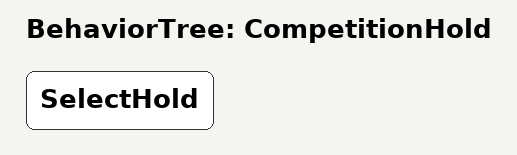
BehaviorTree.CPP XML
<root main_tree_to_execute="CompetitionHold">
  <BehaviorTree ID="CompetitionHold">
    <SelectHold/>
  </BehaviorTree>
</root>
